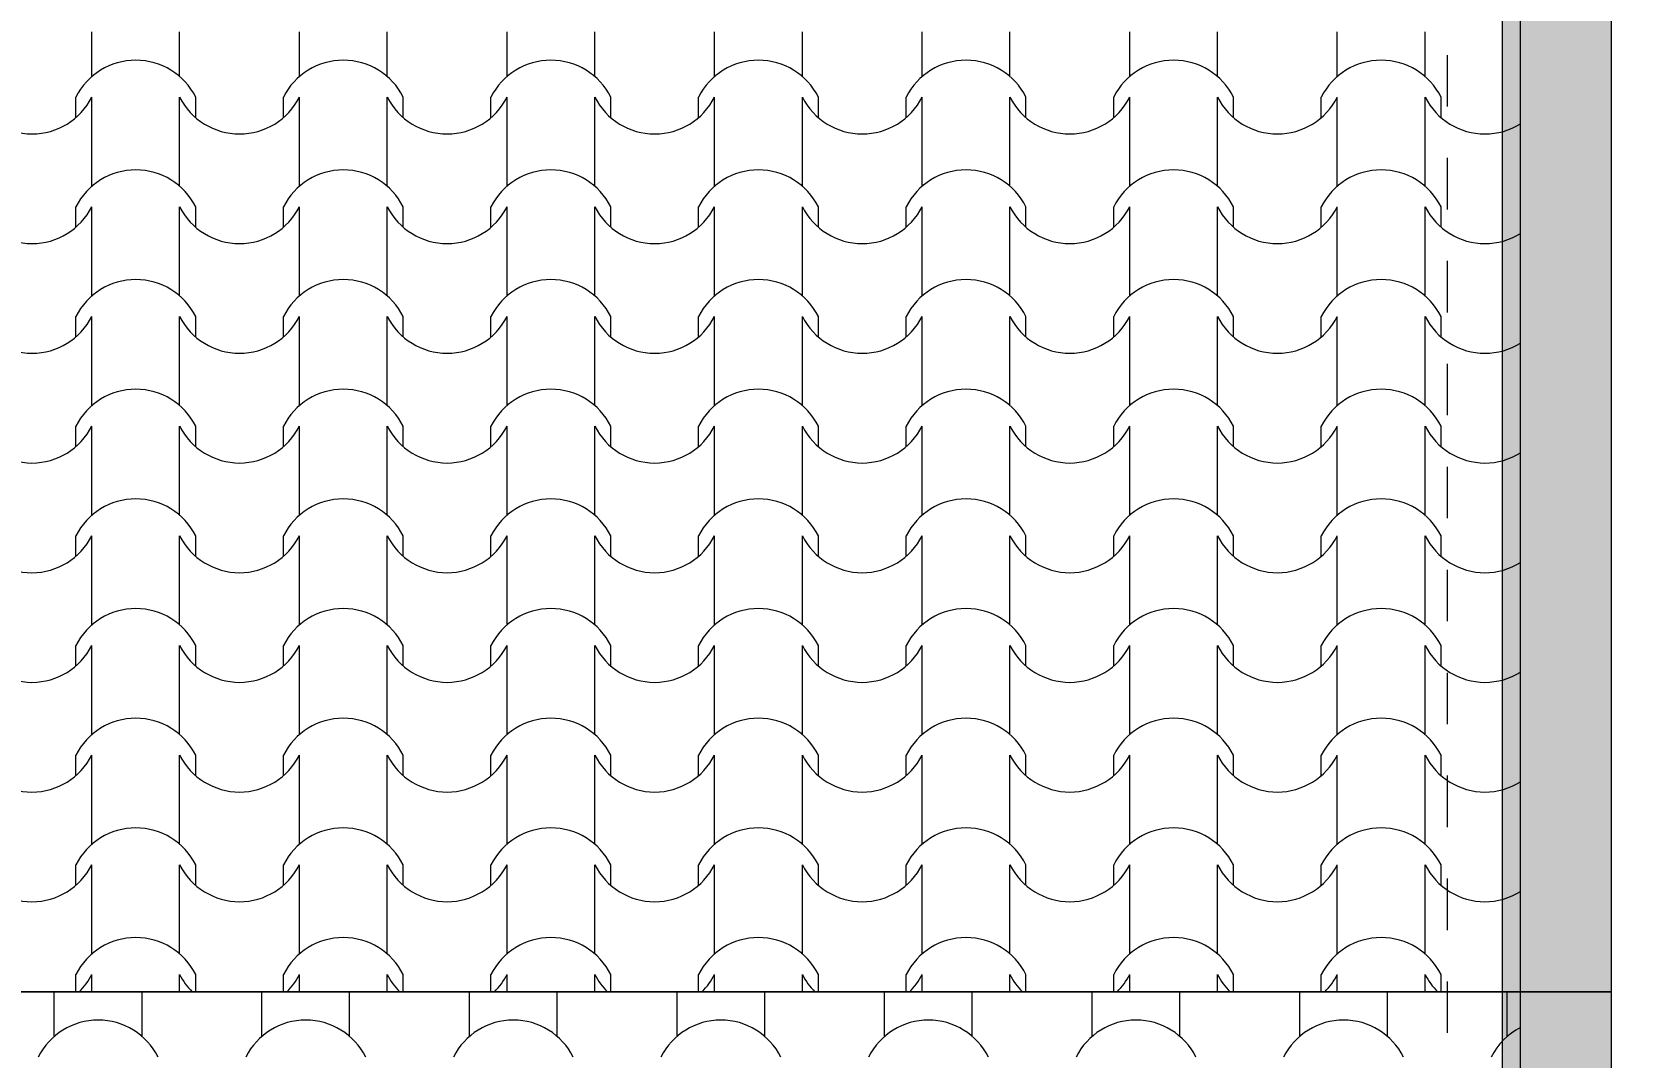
# Model space of a CAD drawing. Header units: feet. Extents: x 2791058 to 2855058, y -67651 to -26651.
# Drawn here: x 2831338 to 2835722, y -43962 to -41152 of the extents above; entities that cross this region are included whole.
import ezdxf

# ---------------------------------------------------------------- set-up
doc = ezdxf.new("R2010")
doc.units = ezdxf.units.FT
doc.header["$MEASUREMENT"] = 0
doc.linetypes.add('Dashed', pattern=[282.222223, 141.111112, -141.111112])
doc.layers.add('Dimensioning - General', color=7, linetype='Continuous')
for name, color, linetype, lineweight in [('Dimensioning - General_Pen_No__1', 7, 'Continuous', 0), ('Model Unit - Zone_Pen_No__101', 252, 'Continuous', 0), ('Structural - Bearing_Pen_No__1', 7, 'Continuous', 0), ('Structural - Bearing_Pen_No__13', 54, 'Continuous', 0)]:
    doc.layers.add(name, color=color, linetype=linetype, lineweight=lineweight)
doc.layers.add('Structural - Bearing_Pen_No__82', color=7, linetype='Continuous', lineweight=0, true_color=0xaaaaaa)
doc.styles.add('GENERATED_STYLE_2', font='arial.ttf')
doc.dimstyles.new('GENERATED_STYLE__1', dxfattribs={"dimtxt": 250, "dimasz": 190, "dimexe": 0.18, "dimexo": 3, "dimgap": 0.09, "dimtad": 1, "dimlfac": 0.001, "dimzin": 0, "dimdsep": 46, "dimtxsty": 'GENERATED_STYLE_2', "dimblk": 'ARROWHEAD_2', "dimblk1": 'ARROWHEAD_2', "dimblk2": 'ARROWHEAD_2', "dimcen": 0.09, "dimclrd": 7, "dimclre": 7, "dimclrt": 7, "dimadec": 0, "dimazin": 0, "dimtfac": 1, "dimtdec": 4, "dimtmove": 0, "dimatfit": 3, "dimfxl": 1, "dimtolj": 1, "dimtzin": 0, "dimarcsym": 0})

# ---------------------------------------------------------------- blocks, each defined once
blk = doc.blocks.new('*X3', base_point=(2247653.8, -76425))
at = {"layer": 'Structural - Bearing_Pen_No__82', "color": 253, "linetype": 'Continuous', "lineweight": 0, "true_color": 0xaaaaaa}
for p, q in [((2831399.7, -43905.5), (2831399.7, -43783.5)), ((2831640.2, -43905.5), (2831640.2, -43783.5)), ((2831968.7, -43905.5), (2831968.7, -43783.5)), ((2832209.1, -43905.5), (2832209.1, -43783.5)), ((2832537.6, -43905.5), (2832537.6, -43783.5)), ((2832778.1, -43905.5), (2832778.1, -43783.5)), ((2833106.6, -43905.5), (2833106.6, -43783.5)), ((2833347, -43905.5), (2833347, -43783.5)), ((2833675.5, -43905.5), (2833675.5, -43783.5)), ((2833916, -43905.5), (2833916, -43783.5)), ((2834244.5, -43905.5), (2834244.5, -43783.5)), ((2834485, -43905.5), (2834485, -43783.5)), ((2834813.5, -43905.5), (2834813.5, -43783.5)), ((2835053.9, -43905.5), (2835053.9, -43783.5)), ((2835382.4, -43905.5), (2835382.4, -43783.5))]:
    blk.add_line(p, q, dxfattribs=at)
for centre, start in [((2831519.9, -44044.9), 26.7044), ((2832088.9, -44044.9), 26.7044), ((2832657.9, -44044.9), 26.7044), ((2833226.8, -44044.9), 26.7044), ((2833795.8, -44044.9), 26.7044), ((2834364.7, -44044.9), 26.7044), ((2834933.7, -44044.9), 26.7044), ((2835502.7, -44044.9), 117.3543)]:
    blk.add_arc(centre, 183.9, start, 153.2956, dxfattribs=at)
blk = doc.blocks.new('Fill_2', base_point=(2247653.8, -74225))
at = {"layer": 'Structural - Bearing_Pen_No__1', "color": 7, "linetype": 'Continuous', "lineweight": 0}
for p, q in [((2835418.2, -43783.5), (2819418.2, -43783.5)), ((2835418.2, -49658.5), (2835418.2, -43783.5))]:
    blk.add_line(p, q, dxfattribs=at)
at = {"layer": 'Structural - Bearing_Pen_No__82', "color": 253, "linetype": 'Continuous', "lineweight": 0, "true_color": 0xaaaaaa}
blk.add_blockref('*X3', (2247653.8, -76425), dxfattribs=at)
blk = doc.blocks.new('*X5', base_point=(2247653.8, -76425))
at = {"layer": 'Structural - Bearing_Pen_No__82', "color": 253, "linetype": 'Continuous', "lineweight": 0, "true_color": 0xaaaaaa}
for p, q in [((2831502.7, -41274), (2831502.7, -41152.1)), ((2831743.2, -41274), (2831743.2, -41152.1)), ((2832071.7, -41274), (2832071.7, -41152.1)), ((2832312.2, -41274), (2832312.2, -41152.1)), ((2832640.6, -41274), (2832640.6, -41152.1)), ((2832881.1, -41274), (2832881.1, -41152.1)), ((2833209.6, -41274), (2833209.6, -41152.1)), ((2833450.1, -41274), (2833450.1, -41152.1)), ((2833778.6, -41274), (2833778.6, -41152.1)), ((2834019, -41274), (2834019, -41152.1)), ((2834347.5, -41274), (2834347.5, -41152.1)), ((2834588, -41274), (2834588, -41152.1)), ((2834916.5, -41274), (2834916.5, -41152.1)), ((2835157, -41274), (2835157, -41152.1)), ((2831458.7, -41386.9), (2831458.7, -41330.8)), ((2831502.7, -41452.7), (2831502.7, -41330.8)), ((2831743.2, -41452.7), (2831743.2, -41330.8)), ((2831787.2, -41386.9), (2831787.2, -41330.8)), ((2832027.7, -41386.9), (2832027.7, -41330.8)), ((2832071.7, -41452.7), (2832071.7, -41330.8)), ((2832312.2, -41452.7), (2832312.2, -41330.8)), ((2832356.2, -41386.9), (2832356.2, -41330.8)), ((2832596.6, -41386.9), (2832596.6, -41330.8)), ((2832640.6, -41452.7), (2832640.6, -41330.8)), ((2832881.1, -41452.7), (2832881.1, -41330.8)), ((2832925.1, -41386.9), (2832925.1, -41330.8)), ((2833165.6, -41386.9), (2833165.6, -41330.8)), ((2833209.6, -41452.7), (2833209.6, -41330.8)), ((2833450.1, -41452.7), (2833450.1, -41330.8)), ((2833494.1, -41386.9), (2833494.1, -41330.8)), ((2833734.6, -41386.9), (2833734.6, -41330.8)), ((2833778.6, -41452.7), (2833778.6, -41330.8)), ((2834019, -41452.7), (2834019, -41330.8)), ((2834063, -41386.9), (2834063, -41330.8)), ((2834303.5, -41386.9), (2834303.5, -41330.8)), ((2834347.5, -41452.7), (2834347.5, -41330.8)), ((2834588, -41452.7), (2834588, -41330.8)), ((2834632, -41386.9), (2834632, -41330.8)), ((2834872.5, -41386.9), (2834872.5, -41330.8)), ((2834916.5, -41452.7), (2834916.5, -41330.8)), ((2835157, -41452.7), (2835157, -41330.8)), ((2835201, -41386.9), (2835201, -41330.8)), ((2831502.7, -41574.7), (2831502.7, -41452.7)), ((2831743.2, -41574.7), (2831743.2, -41452.7)), ((2832071.7, -41574.7), (2832071.7, -41452.7)), ((2832312.2, -41574.7), (2832312.2, -41452.7)), ((2832640.6, -41574.7), (2832640.6, -41452.7)), ((2832881.1, -41574.7), (2832881.1, -41452.7)), ((2833209.6, -41574.7), (2833209.6, -41452.7)), ((2833450.1, -41574.7), (2833450.1, -41452.7)), ((2833778.6, -41574.7), (2833778.6, -41452.7)), ((2834019, -41574.7), (2834019, -41452.7)), ((2834347.5, -41574.7), (2834347.5, -41452.7)), ((2834588, -41574.7), (2834588, -41452.7)), ((2834916.5, -41574.7), (2834916.5, -41452.7)), ((2835157, -41574.7), (2835157, -41452.7)), ((2831458.7, -41687.5), (2831458.7, -41631.5)), ((2831502.7, -41753.4), (2831502.7, -41631.5)), ((2831743.2, -41753.4), (2831743.2, -41631.5)), ((2831787.2, -41687.5), (2831787.2, -41631.5)), ((2832027.7, -41687.5), (2832027.7, -41631.5)), ((2832071.7, -41753.4), (2832071.7, -41631.5)), ((2832312.2, -41753.4), (2832312.2, -41631.5)), ((2832356.2, -41687.5), (2832356.2, -41631.5)), ((2832596.6, -41687.5), (2832596.6, -41631.5)), ((2832640.6, -41753.4), (2832640.6, -41631.5)), ((2832881.1, -41753.4), (2832881.1, -41631.5)), ((2832925.1, -41687.5), (2832925.1, -41631.5)), ((2833165.6, -41687.5), (2833165.6, -41631.5)), ((2833209.6, -41753.4), (2833209.6, -41631.5)), ((2833450.1, -41753.4), (2833450.1, -41631.5)), ((2833494.1, -41687.5), (2833494.1, -41631.5)), ((2833734.6, -41687.5), (2833734.6, -41631.5)), ((2833778.6, -41753.4), (2833778.6, -41631.5)), ((2834019, -41753.4), (2834019, -41631.5)), ((2834063, -41687.5), (2834063, -41631.5)), ((2834303.5, -41687.5), (2834303.5, -41631.5)), ((2834347.5, -41753.4), (2834347.5, -41631.5)), ((2834588, -41753.4), (2834588, -41631.5)), ((2834632, -41687.5), (2834632, -41631.5)), ((2834872.5, -41687.5), (2834872.5, -41631.5)), ((2834916.5, -41753.4), (2834916.5, -41631.5)), ((2835157, -41753.4), (2835157, -41631.5)), ((2835201, -41687.5), (2835201, -41631.5)), ((2831502.7, -41875.3), (2831502.7, -41753.4)), ((2831743.2, -41875.3), (2831743.2, -41753.4)), ((2832071.7, -41875.3), (2832071.7, -41753.4)), ((2832312.2, -41875.3), (2832312.2, -41753.4)), ((2832640.6, -41875.3), (2832640.6, -41753.4)), ((2832881.1, -41875.3), (2832881.1, -41753.4)), ((2833209.6, -41875.3), (2833209.6, -41753.4)), ((2833450.1, -41875.3), (2833450.1, -41753.4)), ((2833778.6, -41875.3), (2833778.6, -41753.4)), ((2834019, -41875.3), (2834019, -41753.4)), ((2834347.5, -41875.3), (2834347.5, -41753.4)), ((2834588, -41875.3), (2834588, -41753.4)), ((2834916.5, -41875.3), (2834916.5, -41753.4)), ((2835157, -41875.3), (2835157, -41753.4)), ((2831458.7, -41988.2), (2831458.7, -41932.1)), ((2831502.7, -42054.1), (2831502.7, -41932.1)), ((2831743.2, -42054.1), (2831743.2, -41932.1)), ((2831787.2, -41988.2), (2831787.2, -41932.1)), ((2832027.7, -41988.2), (2832027.7, -41932.1)), ((2832071.7, -42054.1), (2832071.7, -41932.1)), ((2832312.2, -42054.1), (2832312.2, -41932.1)), ((2832356.2, -41988.2), (2832356.2, -41932.1)), ((2832596.6, -41988.2), (2832596.6, -41932.1)), ((2832640.6, -42054.1), (2832640.6, -41932.1)), ((2832881.1, -42054.1), (2832881.1, -41932.1)), ((2832925.1, -41988.2), (2832925.1, -41932.1)), ((2833165.6, -41988.2), (2833165.6, -41932.1)), ((2833209.6, -42054.1), (2833209.6, -41932.1)), ((2833450.1, -42054.1), (2833450.1, -41932.1)), ((2833494.1, -41988.2), (2833494.1, -41932.1)), ((2833734.6, -41988.2), (2833734.6, -41932.1)), ((2833778.6, -42054.1), (2833778.6, -41932.1)), ((2834019, -42054.1), (2834019, -41932.1)), ((2834063, -41988.2), (2834063, -41932.1)), ((2834303.5, -41988.2), (2834303.5, -41932.1)), ((2834347.5, -42054.1), (2834347.5, -41932.1)), ((2834588, -42054.1), (2834588, -41932.1)), ((2834632, -41988.2), (2834632, -41932.1)), ((2834872.5, -41988.2), (2834872.5, -41932.1)), ((2834916.5, -42054.1), (2834916.5, -41932.1)), ((2835157, -42054.1), (2835157, -41932.1)), ((2835201, -41988.2), (2835201, -41932.1)), ((2831502.7, -42176), (2831502.7, -42054.1)), ((2831743.2, -42176), (2831743.2, -42054.1)), ((2832071.7, -42176), (2832071.7, -42054.1)), ((2832312.2, -42176), (2832312.2, -42054.1)), ((2832640.6, -42176), (2832640.6, -42054.1)), ((2832881.1, -42176), (2832881.1, -42054.1)), ((2833209.6, -42176), (2833209.6, -42054.1)), ((2833450.1, -42176), (2833450.1, -42054.1)), ((2833778.6, -42176), (2833778.6, -42054.1)), ((2834019, -42176), (2834019, -42054.1)), ((2834347.5, -42176), (2834347.5, -42054.1)), ((2834588, -42176), (2834588, -42054.1)), ((2834916.5, -42176), (2834916.5, -42054.1)), ((2835157, -42176), (2835157, -42054.1)), ((2831458.7, -42288.9), (2831458.7, -42232.8)), ((2831502.7, -42354.8), (2831502.7, -42232.8)), ((2831743.2, -42354.8), (2831743.2, -42232.8)), ((2831787.2, -42288.9), (2831787.2, -42232.8)), ((2832027.7, -42288.9), (2832027.7, -42232.8)), ((2832071.7, -42354.8), (2832071.7, -42232.8)), ((2832312.2, -42354.8), (2832312.2, -42232.8)), ((2832356.2, -42288.9), (2832356.2, -42232.8)), ((2832596.6, -42288.9), (2832596.6, -42232.8)), ((2832640.6, -42354.8), (2832640.6, -42232.8)), ((2832881.1, -42354.8), (2832881.1, -42232.8)), ((2832925.1, -42288.9), (2832925.1, -42232.8)), ((2833165.6, -42288.9), (2833165.6, -42232.8)), ((2833209.6, -42354.8), (2833209.6, -42232.8)), ((2833450.1, -42354.8), (2833450.1, -42232.8)), ((2833494.1, -42288.9), (2833494.1, -42232.8)), ((2833734.6, -42288.9), (2833734.6, -42232.8)), ((2833778.6, -42354.8), (2833778.6, -42232.8)), ((2834019, -42354.8), (2834019, -42232.8)), ((2834063, -42288.9), (2834063, -42232.8)), ((2834303.5, -42288.9), (2834303.5, -42232.8)), ((2834347.5, -42354.8), (2834347.5, -42232.8)), ((2834588, -42354.8), (2834588, -42232.8)), ((2834632, -42288.9), (2834632, -42232.8)), ((2834872.5, -42288.9), (2834872.5, -42232.8)), ((2834916.5, -42354.8), (2834916.5, -42232.8)), ((2835157, -42354.8), (2835157, -42232.8)), ((2835201, -42288.9), (2835201, -42232.8)), ((2831502.7, -42476.7), (2831502.7, -42354.8)), ((2831743.2, -42476.7), (2831743.2, -42354.8)), ((2832071.7, -42476.7), (2832071.7, -42354.8)), ((2832312.2, -42476.7), (2832312.2, -42354.8)), ((2832640.6, -42476.7), (2832640.6, -42354.8)), ((2832881.1, -42476.7), (2832881.1, -42354.8)), ((2833209.6, -42476.7), (2833209.6, -42354.8)), ((2833450.1, -42476.7), (2833450.1, -42354.8)), ((2833778.6, -42476.7), (2833778.6, -42354.8)), ((2834019, -42476.7), (2834019, -42354.8)), ((2834347.5, -42476.7), (2834347.5, -42354.8)), ((2834588, -42476.7), (2834588, -42354.8)), ((2834916.5, -42476.7), (2834916.5, -42354.8)), ((2835157, -42476.7), (2835157, -42354.8)), ((2831458.7, -42589.5), (2831458.7, -42533.5)), ((2831502.7, -42655.4), (2831502.7, -42533.5)), ((2831743.2, -42655.4), (2831743.2, -42533.5)), ((2831787.2, -42589.5), (2831787.2, -42533.5)), ((2832027.7, -42589.5), (2832027.7, -42533.5)), ((2832071.7, -42655.4), (2832071.7, -42533.5)), ((2832312.2, -42655.4), (2832312.2, -42533.5)), ((2832356.2, -42589.5), (2832356.2, -42533.5)), ((2832596.6, -42589.5), (2832596.6, -42533.5)), ((2832640.6, -42655.4), (2832640.6, -42533.5)), ((2832881.1, -42655.4), (2832881.1, -42533.5)), ((2832925.1, -42589.5), (2832925.1, -42533.5)), ((2833165.6, -42589.5), (2833165.6, -42533.5)), ((2833209.6, -42655.4), (2833209.6, -42533.5)), ((2833450.1, -42655.4), (2833450.1, -42533.5)), ((2833494.1, -42589.5), (2833494.1, -42533.5)), ((2833734.6, -42589.5), (2833734.6, -42533.5)), ((2833778.6, -42655.4), (2833778.6, -42533.5)), ((2834019, -42655.4), (2834019, -42533.5)), ((2834063, -42589.5), (2834063, -42533.5)), ((2834303.5, -42589.5), (2834303.5, -42533.5)), ((2834347.5, -42655.4), (2834347.5, -42533.5)), ((2834588, -42655.4), (2834588, -42533.5)), ((2834632, -42589.5), (2834632, -42533.5)), ((2834872.5, -42589.5), (2834872.5, -42533.5)), ((2834916.5, -42655.4), (2834916.5, -42533.5)), ((2835157, -42655.4), (2835157, -42533.5)), ((2835201, -42589.5), (2835201, -42533.5)), ((2831502.7, -42777.4), (2831502.7, -42655.4)), ((2831743.2, -42777.4), (2831743.2, -42655.4)), ((2832071.7, -42777.4), (2832071.7, -42655.4)), ((2832312.2, -42777.4), (2832312.2, -42655.4)), ((2832640.6, -42777.4), (2832640.6, -42655.4)), ((2832881.1, -42777.4), (2832881.1, -42655.4)), ((2833209.6, -42777.4), (2833209.6, -42655.4)), ((2833450.1, -42777.4), (2833450.1, -42655.4)), ((2833778.6, -42777.4), (2833778.6, -42655.4)), ((2834019, -42777.4), (2834019, -42655.4)), ((2834347.5, -42777.4), (2834347.5, -42655.4)), ((2834588, -42777.4), (2834588, -42655.4)), ((2834916.5, -42777.4), (2834916.5, -42655.4)), ((2835157, -42777.4), (2835157, -42655.4)), ((2831458.7, -42890.2), (2831458.7, -42834.2)), ((2831502.7, -42956.1), (2831502.7, -42834.2)), ((2831743.2, -42956.1), (2831743.2, -42834.2)), ((2831787.2, -42890.2), (2831787.2, -42834.2)), ((2832027.7, -42890.2), (2832027.7, -42834.2)), ((2832071.7, -42956.1), (2832071.7, -42834.2)), ((2832312.2, -42956.1), (2832312.2, -42834.2)), ((2832356.2, -42890.2), (2832356.2, -42834.2)), ((2832596.6, -42890.2), (2832596.6, -42834.2)), ((2832640.6, -42956.1), (2832640.6, -42834.2)), ((2832881.1, -42956.1), (2832881.1, -42834.2)), ((2832925.1, -42890.2), (2832925.1, -42834.2)), ((2833165.6, -42890.2), (2833165.6, -42834.2)), ((2833209.6, -42956.1), (2833209.6, -42834.2)), ((2833450.1, -42956.1), (2833450.1, -42834.2)), ((2833494.1, -42890.2), (2833494.1, -42834.2)), ((2833734.6, -42890.2), (2833734.6, -42834.2)), ((2833778.6, -42956.1), (2833778.6, -42834.2)), ((2834019, -42956.1), (2834019, -42834.2)), ((2834063, -42890.2), (2834063, -42834.2)), ((2834303.5, -42890.2), (2834303.5, -42834.2)), ((2834347.5, -42956.1), (2834347.5, -42834.2)), ((2834588, -42956.1), (2834588, -42834.2)), ((2834632, -42890.2), (2834632, -42834.2)), ((2834872.5, -42890.2), (2834872.5, -42834.2)), ((2834916.5, -42956.1), (2834916.5, -42834.2)), ((2835157, -42956.1), (2835157, -42834.2)), ((2835201, -42890.2), (2835201, -42834.2)), ((2831502.7, -43078), (2831502.7, -42956.1)), ((2831743.2, -43078), (2831743.2, -42956.1)), ((2832071.7, -43078), (2832071.7, -42956.1)), ((2832312.2, -43078), (2832312.2, -42956.1)), ((2832640.6, -43078), (2832640.6, -42956.1)), ((2832881.1, -43078), (2832881.1, -42956.1)), ((2833209.6, -43078), (2833209.6, -42956.1)), ((2833450.1, -43078), (2833450.1, -42956.1)), ((2833778.6, -43078), (2833778.6, -42956.1)), ((2834019, -43078), (2834019, -42956.1)), ((2834347.5, -43078), (2834347.5, -42956.1)), ((2834588, -43078), (2834588, -42956.1)), ((2834916.5, -43078), (2834916.5, -42956.1)), ((2835157, -43078), (2835157, -42956.1)), ((2831458.7, -43190.9), (2831458.7, -43134.8)), ((2831502.7, -43256.8), (2831502.7, -43134.8)), ((2831743.2, -43256.8), (2831743.2, -43134.8)), ((2831787.2, -43190.9), (2831787.2, -43134.8)), ((2832027.7, -43190.9), (2832027.7, -43134.8)), ((2832071.7, -43256.8), (2832071.7, -43134.8)), ((2832312.2, -43256.8), (2832312.2, -43134.8)), ((2832356.2, -43190.9), (2832356.2, -43134.8)), ((2832596.6, -43190.9), (2832596.6, -43134.8)), ((2832640.6, -43256.8), (2832640.6, -43134.8)), ((2832881.1, -43256.8), (2832881.1, -43134.8)), ((2832925.1, -43190.9), (2832925.1, -43134.8)), ((2833165.6, -43190.9), (2833165.6, -43134.8)), ((2833209.6, -43256.8), (2833209.6, -43134.8)), ((2833450.1, -43256.8), (2833450.1, -43134.8)), ((2833494.1, -43190.9), (2833494.1, -43134.8)), ((2833734.6, -43190.9), (2833734.6, -43134.8)), ((2833778.6, -43256.8), (2833778.6, -43134.8)), ((2834019, -43256.8), (2834019, -43134.8)), ((2834063, -43190.9), (2834063, -43134.8)), ((2834303.5, -43190.9), (2834303.5, -43134.8)), ((2834347.5, -43256.8), (2834347.5, -43134.8)), ((2834588, -43256.8), (2834588, -43134.8)), ((2834632, -43190.9), (2834632, -43134.8)), ((2834872.5, -43190.9), (2834872.5, -43134.8)), ((2834916.5, -43256.8), (2834916.5, -43134.8)), ((2835157, -43256.8), (2835157, -43134.8)), ((2835201, -43190.9), (2835201, -43134.8)), ((2831502.7, -43378.7), (2831502.7, -43256.8)), ((2831743.2, -43378.7), (2831743.2, -43256.8)), ((2832071.7, -43378.7), (2832071.7, -43256.8)), ((2832312.2, -43378.7), (2832312.2, -43256.8)), ((2832640.6, -43378.7), (2832640.6, -43256.8)), ((2832881.1, -43378.7), (2832881.1, -43256.8)), ((2833209.6, -43378.7), (2833209.6, -43256.8)), ((2833450.1, -43378.7), (2833450.1, -43256.8)), ((2833778.6, -43378.7), (2833778.6, -43256.8)), ((2834019, -43378.7), (2834019, -43256.8)), ((2834347.5, -43378.7), (2834347.5, -43256.8)), ((2834588, -43378.7), (2834588, -43256.8)), ((2834916.5, -43378.7), (2834916.5, -43256.8)), ((2835157, -43378.7), (2835157, -43256.8)), ((2831458.7, -43491.6), (2831458.7, -43435.5)), ((2831502.7, -43557.4), (2831502.7, -43435.5)), ((2831743.2, -43557.4), (2831743.2, -43435.5)), ((2831787.2, -43491.6), (2831787.2, -43435.5)), ((2832027.7, -43491.6), (2832027.7, -43435.5)), ((2832071.7, -43557.4), (2832071.7, -43435.5)), ((2832312.2, -43557.4), (2832312.2, -43435.5)), ((2832356.2, -43491.6), (2832356.2, -43435.5)), ((2832596.6, -43491.6), (2832596.6, -43435.5)), ((2832640.6, -43557.4), (2832640.6, -43435.5)), ((2832881.1, -43557.4), (2832881.1, -43435.5)), ((2832925.1, -43491.6), (2832925.1, -43435.5)), ((2833165.6, -43491.6), (2833165.6, -43435.5)), ((2833209.6, -43557.4), (2833209.6, -43435.5)), ((2833450.1, -43557.4), (2833450.1, -43435.5)), ((2833494.1, -43491.6), (2833494.1, -43435.5)), ((2833734.6, -43491.6), (2833734.6, -43435.5)), ((2833778.6, -43557.4), (2833778.6, -43435.5)), ((2834019, -43557.4), (2834019, -43435.5)), ((2834063, -43491.6), (2834063, -43435.5)), ((2834303.5, -43491.6), (2834303.5, -43435.5)), ((2834347.5, -43557.4), (2834347.5, -43435.5)), ((2834588, -43557.4), (2834588, -43435.5)), ((2834632, -43491.6), (2834632, -43435.5)), ((2834872.5, -43491.6), (2834872.5, -43435.5)), ((2834916.5, -43557.4), (2834916.5, -43435.5)), ((2835157, -43557.4), (2835157, -43435.5)), ((2835201, -43491.6), (2835201, -43435.5)), ((2831502.7, -43679.4), (2831502.7, -43557.4)), ((2831743.2, -43679.4), (2831743.2, -43557.4)), ((2832071.7, -43679.4), (2832071.7, -43557.4)), ((2832312.2, -43679.4), (2832312.2, -43557.4)), ((2832640.6, -43679.4), (2832640.6, -43557.4)), ((2832881.1, -43679.4), (2832881.1, -43557.4)), ((2833209.6, -43679.4), (2833209.6, -43557.4)), ((2833450.1, -43679.4), (2833450.1, -43557.4)), ((2833778.6, -43679.4), (2833778.6, -43557.4)), ((2834019, -43679.4), (2834019, -43557.4)), ((2834347.5, -43679.4), (2834347.5, -43557.4)), ((2834588, -43679.4), (2834588, -43557.4)), ((2834916.5, -43679.4), (2834916.5, -43557.4)), ((2835157, -43679.4), (2835157, -43557.4)), ((2831458.7, -43783.5), (2831458.7, -43736.2)), ((2831502.7, -43783.5), (2831502.7, -43736.2)), ((2831743.2, -43783.5), (2831743.2, -43736.2)), ((2831787.2, -43783.5), (2831787.2, -43736.2)), ((2832027.7, -43783.5), (2832027.7, -43736.2)), ((2832071.7, -43783.5), (2832071.7, -43736.2)), ((2832312.2, -43783.5), (2832312.2, -43736.2)), ((2832356.2, -43783.5), (2832356.2, -43736.2)), ((2832596.6, -43783.5), (2832596.6, -43736.2)), ((2832640.6, -43783.5), (2832640.6, -43736.2)), ((2832881.1, -43783.5), (2832881.1, -43736.2)), ((2832925.1, -43783.5), (2832925.1, -43736.2)), ((2833165.6, -43783.5), (2833165.6, -43736.2)), ((2833209.6, -43783.5), (2833209.6, -43736.2)), ((2833450.1, -43783.5), (2833450.1, -43736.2)), ((2833494.1, -43783.5), (2833494.1, -43736.2)), ((2833734.6, -43783.5), (2833734.6, -43736.2)), ((2833778.6, -43783.5), (2833778.6, -43736.2)), ((2834019, -43783.5), (2834019, -43736.2)), ((2834063, -43783.5), (2834063, -43736.2)), ((2834303.5, -43783.5), (2834303.5, -43736.2)), ((2834347.5, -43783.5), (2834347.5, -43736.2)), ((2834588, -43783.5), (2834588, -43736.2)), ((2834632, -43783.5), (2834632, -43736.2)), ((2834872.5, -43783.5), (2834872.5, -43736.2)), ((2834916.5, -43783.5), (2834916.5, -43736.2)), ((2835157, -43783.5), (2835157, -43736.2)), ((2835201, -43783.5), (2835201, -43736.2))]:
    blk.add_line(p, q, dxfattribs=at)
for centre, radius, start, end in [((2831623, -41413.4), 183.9, 26.7044, 153.2956), ((2832191.9, -41413.4), 183.9, 26.7044, 153.2956), ((2832760.9, -41413.4), 183.9, 26.7044, 153.2956), ((2833329.8, -41413.4), 183.9, 26.7044, 153.2956), ((2833898.8, -41413.4), 183.9, 26.7044, 153.2956), ((2834467.8, -41413.4), 183.9, 26.7044, 153.2956), ((2835036.7, -41413.4), 183.9, 26.7044, 153.2956), ((2831339, -41246.9), 184.9, 206.9885, 269.8295), ((2831337.9, -41246.9), 184.9, 270.1705, 333.0115), ((2831908, -41246.9), 184.9, 206.9885, 269.8295), ((2831906.9, -41246.9), 184.9, 270.1705, 333.0115), ((2832477, -41246.9), 184.9, 206.9885, 269.8295), ((2832475.9, -41246.9), 184.9, 270.1705, 333.0115), ((2833045.9, -41246.9), 184.9, 206.9885, 269.8295), ((2833044.8, -41246.9), 184.9, 270.1705, 333.0115), ((2833614.9, -41246.9), 184.9, 206.9885, 269.8295), ((2833613.8, -41246.9), 184.9, 270.1705, 333.0115), ((2834183.8, -41246.9), 184.9, 206.9885, 269.8295), ((2834182.7, -41246.9), 184.9, 270.1705, 333.0115), ((2834752.8, -41246.9), 184.9, 206.9885, 269.8295), ((2834751.7, -41246.9), 184.9, 270.1705, 333.0115), ((2835321.8, -41246.9), 184.9, 206.9885, 269.8295), ((2835320.7, -41246.9), 184.9, 270.1705, 301.8256), ((2831623, -41714.1), 183.9, 26.7044, 153.2956), ((2832191.9, -41714.1), 183.9, 26.7044, 153.2956), ((2832760.9, -41714.1), 183.9, 26.7044, 153.2956), ((2833329.8, -41714.1), 183.9, 26.7044, 153.2956), ((2833898.8, -41714.1), 183.9, 26.7044, 153.2956), ((2834467.8, -41714.1), 183.9, 26.7044, 153.2956), ((2835036.7, -41714.1), 183.9, 26.7044, 153.2956), ((2831339, -41547.5), 184.9, 206.9885, 269.8295), ((2831337.9, -41547.5), 184.9, 270.1705, 333.0115), ((2831908, -41547.5), 184.9, 206.9885, 269.8295), ((2831906.9, -41547.5), 184.9, 270.1705, 333.0115), ((2832477, -41547.5), 184.9, 206.9885, 269.8295), ((2832475.9, -41547.5), 184.9, 270.1705, 333.0115), ((2833045.9, -41547.5), 184.9, 206.9885, 269.8295), ((2833044.8, -41547.5), 184.9, 270.1705, 333.0115), ((2833614.9, -41547.5), 184.9, 206.9885, 269.8295), ((2833613.8, -41547.5), 184.9, 270.1705, 333.0115), ((2834183.8, -41547.5), 184.9, 206.9885, 269.8295), ((2834182.7, -41547.5), 184.9, 270.1705, 333.0115), ((2834752.8, -41547.5), 184.9, 206.9885, 269.8295), ((2834751.7, -41547.5), 184.9, 270.1705, 333.0115), ((2835321.8, -41547.5), 184.9, 206.9885, 269.8295), ((2835320.7, -41547.5), 184.9, 270.1705, 301.8256), ((2831623, -42014.8), 183.9, 26.7044, 153.2956), ((2832191.9, -42014.8), 183.9, 26.7044, 153.2956), ((2832760.9, -42014.8), 183.9, 26.7044, 153.2956), ((2833329.8, -42014.8), 183.9, 26.7044, 153.2956), ((2833898.8, -42014.8), 183.9, 26.7044, 153.2956), ((2834467.8, -42014.8), 183.9, 26.7044, 153.2956), ((2835036.7, -42014.8), 183.9, 26.7044, 153.2956), ((2831339, -41848.2), 184.9, 206.9885, 269.8295), ((2831337.9, -41848.2), 184.9, 270.1705, 333.0115), ((2831908, -41848.2), 184.9, 206.9885, 269.8295), ((2831906.9, -41848.2), 184.9, 270.1705, 333.0115), ((2832477, -41848.2), 184.9, 206.9885, 269.8295), ((2832475.9, -41848.2), 184.9, 270.1705, 333.0115), ((2833045.9, -41848.2), 184.9, 206.9885, 269.8295), ((2833044.8, -41848.2), 184.9, 270.1705, 333.0115), ((2833614.9, -41848.2), 184.9, 206.9885, 269.8295), ((2833613.8, -41848.2), 184.9, 270.1705, 333.0115), ((2834183.8, -41848.2), 184.9, 206.9885, 269.8295), ((2834182.7, -41848.2), 184.9, 270.1705, 333.0115), ((2834752.8, -41848.2), 184.9, 206.9885, 269.8295), ((2834751.7, -41848.2), 184.9, 270.1705, 333.0115), ((2835321.8, -41848.2), 184.9, 206.9885, 269.8295), ((2835320.7, -41848.2), 184.9, 270.1705, 301.8256), ((2831623, -42315.4), 183.9, 26.7044, 153.2956), ((2832191.9, -42315.4), 183.9, 26.7044, 153.2956), ((2832760.9, -42315.4), 183.9, 26.7044, 153.2956), ((2833329.8, -42315.4), 183.9, 26.7044, 153.2956), ((2833898.8, -42315.4), 183.9, 26.7044, 153.2956), ((2834467.8, -42315.4), 183.9, 26.7044, 153.2956), ((2835036.7, -42315.4), 183.9, 26.7044, 153.2956), ((2831339, -42148.9), 184.9, 206.9885, 269.8295), ((2831337.9, -42148.9), 184.9, 270.1705, 333.0115), ((2831908, -42148.9), 184.9, 206.9885, 269.8295), ((2831906.9, -42148.9), 184.9, 270.1705, 333.0115), ((2832477, -42148.9), 184.9, 206.9885, 269.8295), ((2832475.9, -42148.9), 184.9, 270.1705, 333.0115), ((2833045.9, -42148.9), 184.9, 206.9885, 269.8295), ((2833044.8, -42148.9), 184.9, 270.1705, 333.0115), ((2833614.9, -42148.9), 184.9, 206.9885, 269.8295), ((2833613.8, -42148.9), 184.9, 270.1705, 333.0115), ((2834183.8, -42148.9), 184.9, 206.9885, 269.8295), ((2834182.7, -42148.9), 184.9, 270.1705, 333.0115), ((2834752.8, -42148.9), 184.9, 206.9885, 269.8295), ((2834751.7, -42148.9), 184.9, 270.1705, 333.0115), ((2835321.8, -42148.9), 184.9, 206.9885, 269.8295), ((2835320.7, -42148.9), 184.9, 270.1705, 301.8256), ((2831623, -42616.1), 183.9, 26.7044, 153.2956), ((2832191.9, -42616.1), 183.9, 26.7044, 153.2956), ((2832760.9, -42616.1), 183.9, 26.7044, 153.2956), ((2833329.8, -42616.1), 183.9, 26.7044, 153.2956), ((2833898.8, -42616.1), 183.9, 26.7044, 153.2956), ((2834467.8, -42616.1), 183.9, 26.7044, 153.2956), ((2835036.7, -42616.1), 183.9, 26.7044, 153.2956), ((2831339, -42449.6), 184.9, 206.9885, 269.8295), ((2831337.9, -42449.6), 184.9, 270.1705, 333.0115), ((2831908, -42449.6), 184.9, 206.9885, 269.8295), ((2831906.9, -42449.6), 184.9, 270.1705, 333.0115), ((2832477, -42449.6), 184.9, 206.9885, 269.8295), ((2832475.9, -42449.6), 184.9, 270.1705, 333.0115), ((2833045.9, -42449.6), 184.9, 206.9885, 269.8295), ((2833044.8, -42449.6), 184.9, 270.1705, 333.0115), ((2833614.9, -42449.6), 184.9, 206.9885, 269.8295), ((2833613.8, -42449.6), 184.9, 270.1705, 333.0115), ((2834183.8, -42449.6), 184.9, 206.9885, 269.8295), ((2834182.7, -42449.6), 184.9, 270.1705, 333.0115), ((2834752.8, -42449.6), 184.9, 206.9885, 269.8295), ((2834751.7, -42449.6), 184.9, 270.1705, 333.0115), ((2835321.8, -42449.6), 184.9, 206.9885, 269.8295), ((2835320.7, -42449.6), 184.9, 270.1705, 301.8256), ((2831623, -42916.8), 183.9, 26.7044, 153.2956), ((2832191.9, -42916.8), 183.9, 26.7044, 153.2956), ((2832760.9, -42916.8), 183.9, 26.7044, 153.2956), ((2833329.8, -42916.8), 183.9, 26.7044, 153.2956), ((2833898.8, -42916.8), 183.9, 26.7044, 153.2956), ((2834467.8, -42916.8), 183.9, 26.7044, 153.2956), ((2835036.7, -42916.8), 183.9, 26.7044, 153.2956), ((2831339, -42750.2), 184.9, 206.9885, 269.8295), ((2831337.9, -42750.2), 184.9, 270.1705, 333.0115), ((2831908, -42750.2), 184.9, 206.9885, 269.8295), ((2831906.9, -42750.2), 184.9, 270.1705, 333.0115), ((2832477, -42750.2), 184.9, 206.9885, 269.8295), ((2832475.9, -42750.2), 184.9, 270.1705, 333.0115), ((2833045.9, -42750.2), 184.9, 206.9885, 269.8295), ((2833044.8, -42750.2), 184.9, 270.1705, 333.0115), ((2833614.9, -42750.2), 184.9, 206.9885, 269.8295), ((2833613.8, -42750.2), 184.9, 270.1705, 333.0115), ((2834183.8, -42750.2), 184.9, 206.9885, 269.8295), ((2834182.7, -42750.2), 184.9, 270.1705, 333.0115), ((2834752.8, -42750.2), 184.9, 206.9885, 269.8295), ((2834751.7, -42750.2), 184.9, 270.1705, 333.0115), ((2835321.8, -42750.2), 184.9, 206.9885, 269.8295), ((2835320.7, -42750.2), 184.9, 270.1705, 301.8256), ((2831623, -43217.5), 183.9, 26.7044, 153.2956), ((2832191.9, -43217.5), 183.9, 26.7044, 153.2956), ((2832760.9, -43217.5), 183.9, 26.7044, 153.2956), ((2833329.8, -43217.5), 183.9, 26.7044, 153.2956), ((2833898.8, -43217.5), 183.9, 26.7044, 153.2956), ((2834467.8, -43217.5), 183.9, 26.7044, 153.2956), ((2835036.7, -43217.5), 183.9, 26.7044, 153.2956), ((2831339, -43050.9), 184.9, 206.9885, 269.8295), ((2831337.9, -43050.9), 184.9, 270.1705, 333.0115), ((2831908, -43050.9), 184.9, 206.9885, 269.8295), ((2831906.9, -43050.9), 184.9, 270.1705, 333.0115), ((2832477, -43050.9), 184.9, 206.9885, 269.8295), ((2832475.9, -43050.9), 184.9, 270.1705, 333.0115), ((2833045.9, -43050.9), 184.9, 206.9885, 269.8295), ((2833044.8, -43050.9), 184.9, 270.1705, 333.0115), ((2833614.9, -43050.9), 184.9, 206.9885, 269.8295), ((2833613.8, -43050.9), 184.9, 270.1705, 333.0115), ((2834183.8, -43050.9), 184.9, 206.9885, 269.8295), ((2834182.7, -43050.9), 184.9, 270.1705, 333.0115), ((2834752.8, -43050.9), 184.9, 206.9885, 269.8295), ((2834751.7, -43050.9), 184.9, 270.1705, 333.0115), ((2835321.8, -43050.9), 184.9, 206.9885, 269.8295), ((2835320.7, -43050.9), 184.9, 270.1705, 301.8256), ((2831623, -43518.1), 183.9, 26.7044, 153.2956), ((2832191.9, -43518.1), 183.9, 26.7044, 153.2956), ((2832760.9, -43518.1), 183.9, 26.7044, 153.2956), ((2833329.8, -43518.1), 183.9, 26.7044, 153.2956), ((2833898.8, -43518.1), 183.9, 26.7044, 153.2956), ((2834467.8, -43518.1), 183.9, 26.7044, 153.2956), ((2835036.7, -43518.1), 183.9, 26.7044, 153.2956), ((2831339, -43351.6), 184.9, 206.9885, 269.8295), ((2831337.9, -43351.6), 184.9, 270.1705, 333.0115), ((2831908, -43351.6), 184.9, 206.9885, 269.8295), ((2831906.9, -43351.6), 184.9, 270.1705, 333.0115), ((2832477, -43351.6), 184.9, 206.9885, 269.8295), ((2832475.9, -43351.6), 184.9, 270.1705, 333.0115), ((2833045.9, -43351.6), 184.9, 206.9885, 269.8295), ((2833044.8, -43351.6), 184.9, 270.1705, 333.0115), ((2833614.9, -43351.6), 184.9, 206.9885, 269.8295), ((2833613.8, -43351.6), 184.9, 270.1705, 333.0115), ((2834183.8, -43351.6), 184.9, 206.9885, 269.8295), ((2834182.7, -43351.6), 184.9, 270.1705, 333.0115), ((2834752.8, -43351.6), 184.9, 206.9885, 269.8295), ((2834751.7, -43351.6), 184.9, 270.1705, 333.0115), ((2835321.8, -43351.6), 184.9, 206.9885, 269.8295), ((2835320.7, -43351.6), 184.9, 270.1705, 301.8256), ((2831623, -43818.8), 183.9, 26.7044, 153.2956), ((2832191.9, -43818.8), 183.9, 26.7044, 153.2956), ((2832760.9, -43818.8), 183.9, 26.7044, 153.2956), ((2833329.8, -43818.8), 183.9, 26.7044, 153.2956), ((2833898.8, -43818.8), 183.9, 26.7044, 153.2956), ((2834467.8, -43818.8), 183.9, 26.7044, 153.2956), ((2835036.7, -43818.8), 183.9, 26.7044, 153.2956), ((2831337.9, -43652.3), 184.9, 314.7673, 333.0115), ((2831908, -43652.3), 184.9, 206.9885, 225.2327), ((2831906.9, -43652.3), 184.9, 314.7673, 333.0115), ((2832477, -43652.3), 184.9, 206.9885, 225.2327), ((2832475.9, -43652.3), 184.9, 314.7673, 333.0115), ((2833045.9, -43652.3), 184.9, 206.9885, 225.2327), ((2833044.8, -43652.3), 184.9, 314.7673, 333.0115), ((2833614.9, -43652.3), 184.9, 206.9885, 225.2327), ((2833613.8, -43652.3), 184.9, 314.7673, 333.0115), ((2834183.8, -43652.3), 184.9, 206.9885, 225.2327), ((2834182.7, -43652.3), 184.9, 314.7673, 333.0115), ((2834752.8, -43652.3), 184.9, 206.9885, 225.2327), ((2834751.7, -43652.3), 184.9, 314.7673, 333.0115), ((2835321.8, -43652.3), 184.9, 206.9885, 225.2327)]:
    blk.add_arc(centre, radius, start, end, dxfattribs=at)
blk = doc.blocks.new('Fill_3', base_point=(2247653.8, -74225))
at = {"layer": 'Structural - Bearing_Pen_No__1', "color": 7, "linetype": 'Continuous', "lineweight": 0}
for p, q in [((2835418.2, -43783.5), (2835418.2, -38158.5)), ((2819418.2, -43783.5), (2835418.2, -43783.5))]:
    blk.add_line(p, q, dxfattribs=at)
at = {"layer": 'Structural - Bearing_Pen_No__82', "color": 253, "linetype": 'Continuous', "lineweight": 0, "true_color": 0xaaaaaa}
blk.add_blockref('*X5', (2247653.8, -76425), dxfattribs=at)
blk = doc.blocks.new('*D151', base_point=(2247653.8, -76425))
at = {"layer": 'Dimensioning - General_Pen_No__1', "color": 7, "linetype": 'Continuous', "lineweight": 0, "transparency": 16777216}
for p, q in [((2837805.8, -37908.5), (2837805.8, -37786.3)), ((2837930.8, -37980.7), (2837680.8, -37836.4)), ((2837993.3, -37908.5), (2837618.3, -37908.5)), ((2837805.8, -38208.5), (2837805.8, -37908.5)), ((2837680.8, -38136.4), (2837930.8, -38280.7)), ((2837993.3, -38208.5), (2837618.3, -38208.5)), ((2837805.8, -49558.5), (2837805.8, -38208.5))]:
    blk.add_line(p, q, dxfattribs=at)
blk = doc.blocks.new('ARROWHEAD_2')
at = {"color": 0, "linetype": 'Continuous', "lineweight": 0}
for p, q in [((-0.378, -0.655), (0.378, 0.655)), ((0, 0), (-1, 0))]:
    blk.add_line(p, q, dxfattribs=at)

msp = doc.modelspace()

# ---------------------------------------------------------------- hatches: boundary and pattern name
at = {"layer": 'Structural - Bearing_Pen_No__13', "linetype": 'Continuous', "lineweight": 0}
for points in [[(2835668.173, -38208.549), (2835368.173, -38208.549), (2835368.173, -43783.549), (2835668.173, -43783.549)], [(2835668.173, -43783.549), (2835368.173, -43783.549), (2835368.173, -49608.549), (2835668.173, -49608.549)]]:
    msp.add_hatch(color=54, dxfattribs=at).paths.add_polyline_path(points)

# ---------------------------------------------------------------- linework, layer by layer
at = {"layer": 'Model Unit - Zone_Pen_No__101', "color": 252, "linetype": 'Dashed', "lineweight": 0}
for p, q in [((2835218.173, -49258.549), (2835218.173, -38308.549)), ((2835218.173, -43783.549), (2819618.173, -43783.549))]:
    msp.add_line(p, q, dxfattribs=at)
at = {"layer": 'Structural - Bearing_Pen_No__1', "color": 7, "linetype": 'Continuous', "lineweight": 0, "flags": 128}
for points in [[(2835668.173, -38208.549), (2835368.173, -38208.549), (2835368.173, -43783.549), (2835668.173, -43783.549)], [(2835668.173, -43783.549), (2835368.173, -43783.549), (2835368.173, -49608.549), (2835668.173, -49608.549)]]:
    msp.add_lwpolyline(points, close=True, dxfattribs=at)

# ---------------------------------------------------------------- block references
at = {"layer": 'Structural - Bearing_Pen_No__82', "color": 253, "linetype": 'Continuous', "lineweight": 0, "true_color": 0xaaaaaa}
for name in ['Fill_3', 'Fill_2']:
    msp.add_blockref(name, (2247653.822, -74224.967), dxfattribs=at)

# ---------------------------------------------------------------- dimensions: what is measured, and where the dimension line sits
at = {"layer": 'Dimensioning - General', "color": 7, "linetype": 'Continuous', "lineweight": 0}
dim = msp.add_linear_dim(base=(2837805.79, -37908.549), p1=(2835368.173, -38208.549), p2=(2835668.173, -37908.549), angle=90, dimstyle='GENERATED_STYLE__1', dxfattribs=at)
dim.commit()
dim.dimension.update_dxf_attribs({"geometry": '*D151', "text_midpoint": (2837630.79, -38469.641), "dimtype": 160, "text_rotation": 90})

doc.saveas('drawing.dxf')
